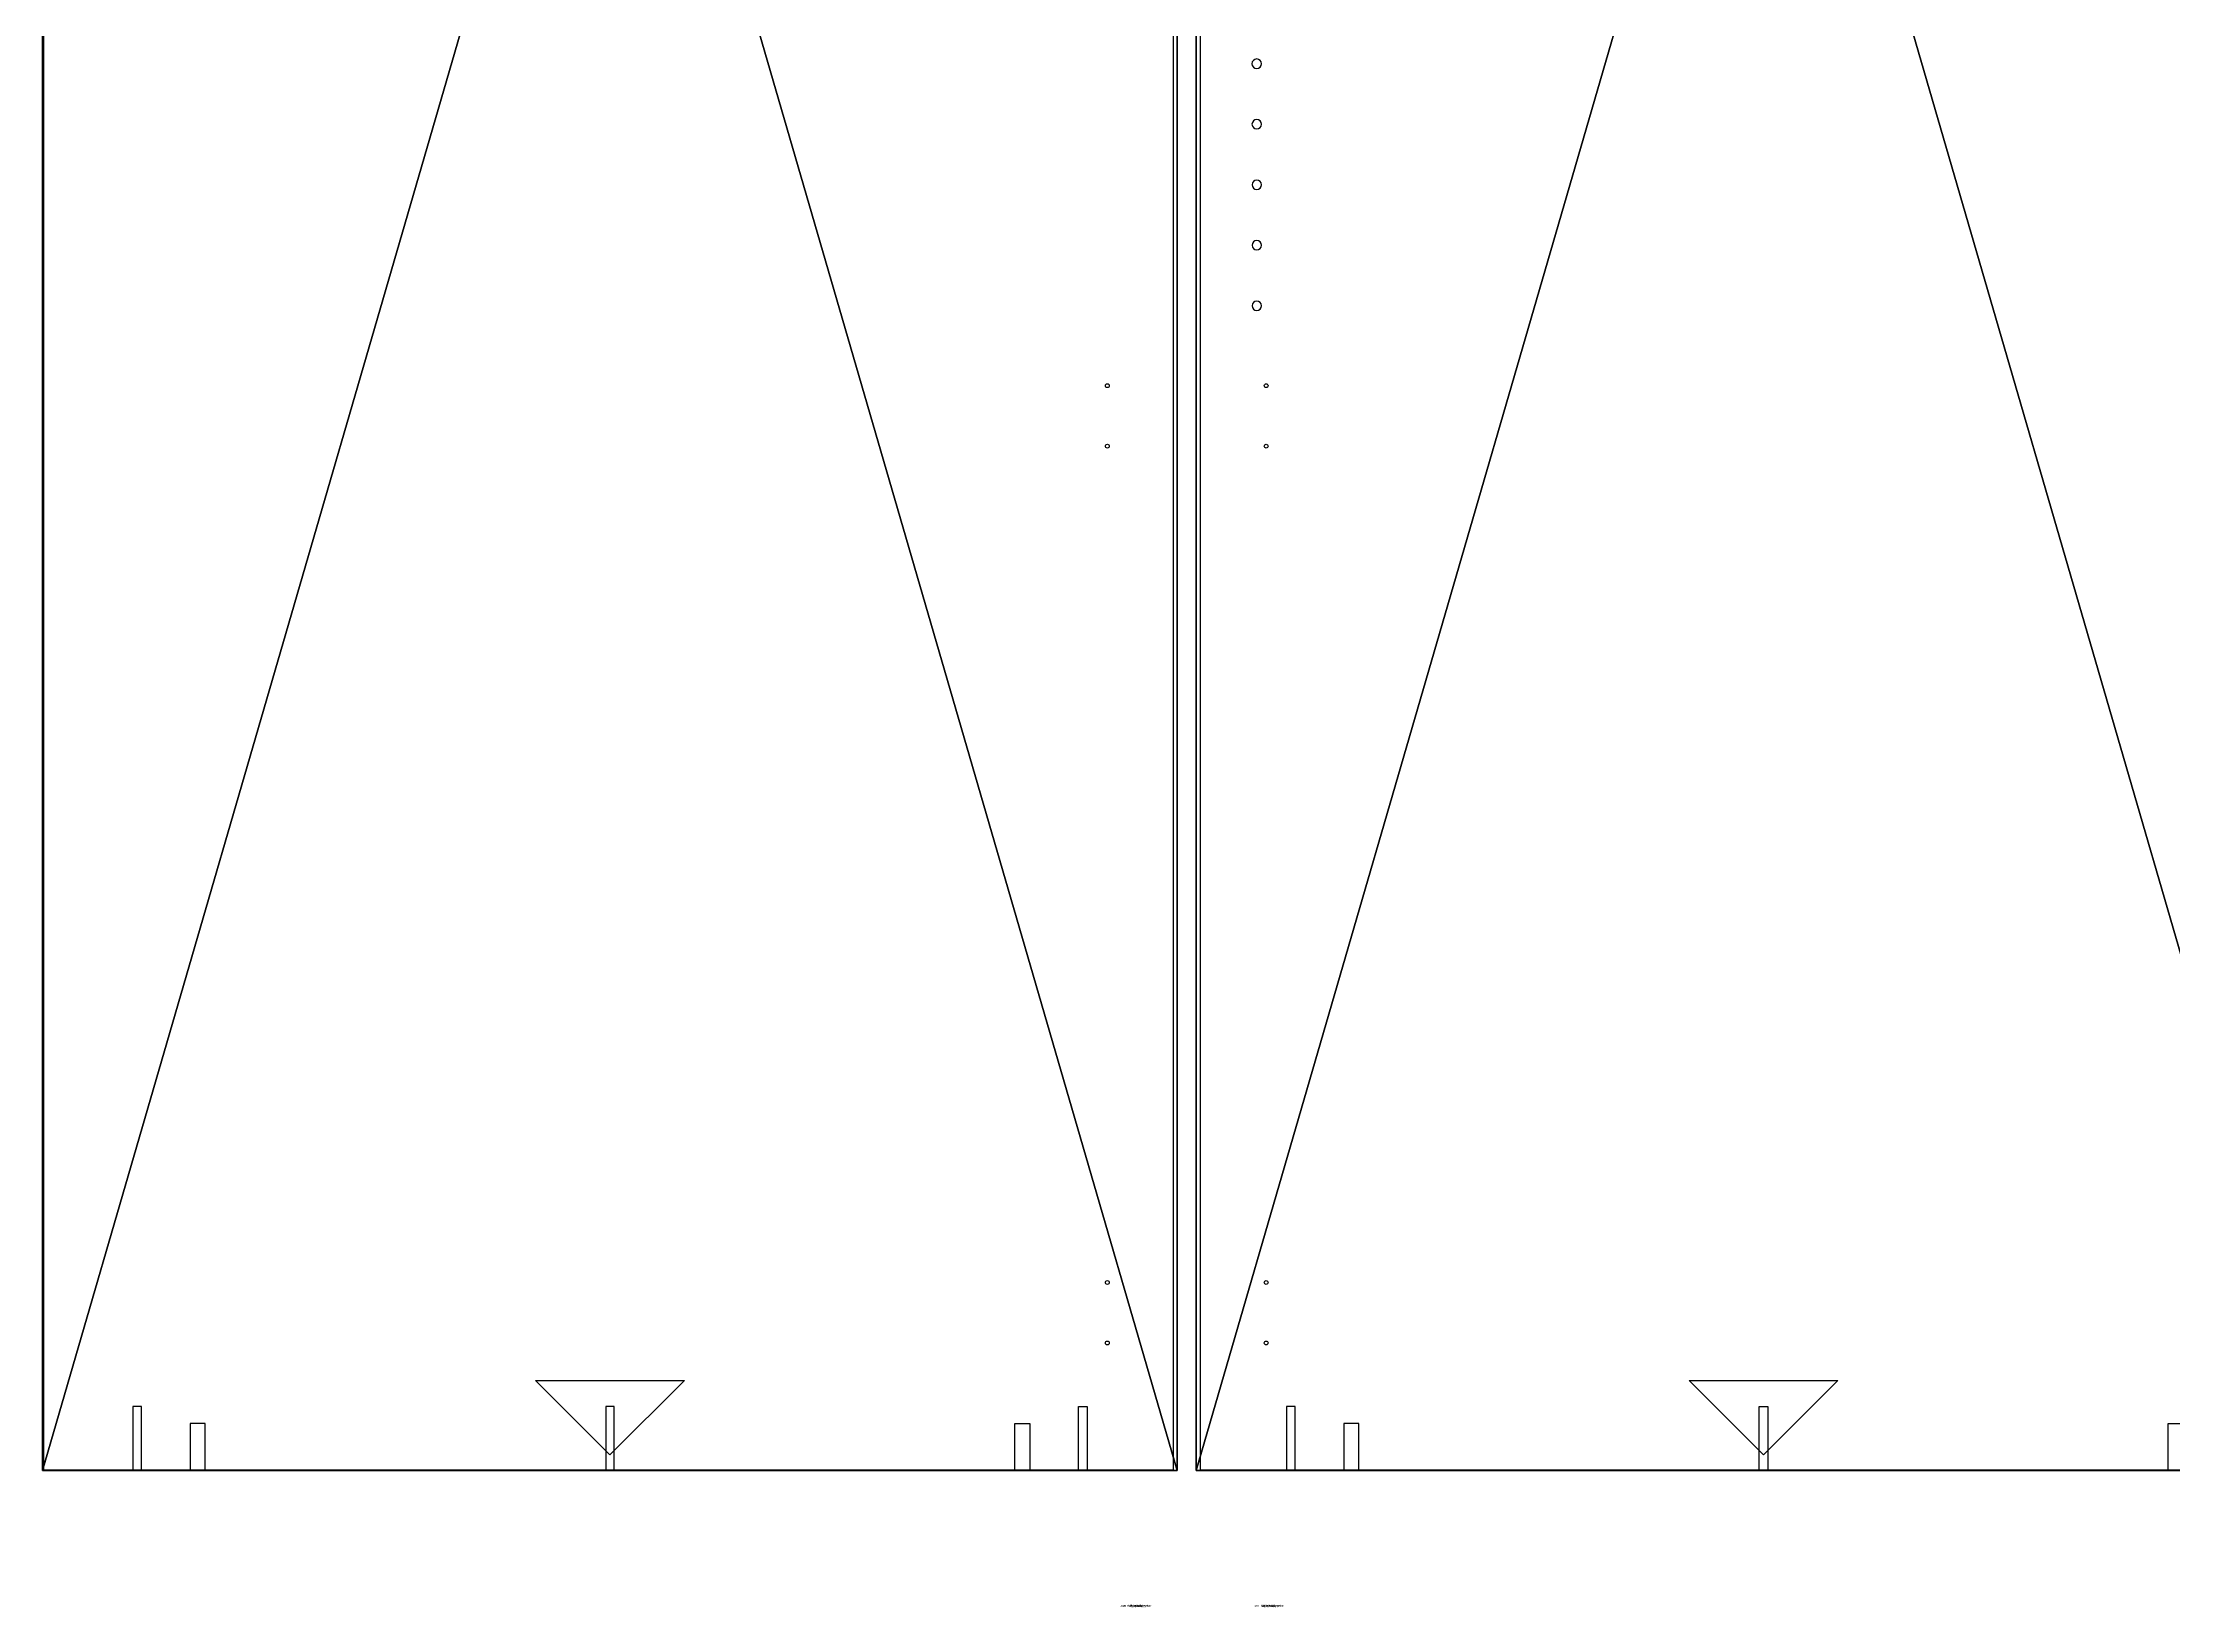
# Model space of a CAD drawing. Header units: millimetres. Extents: x -47087 to 18, y -2225 to 2097.
# Drawn here: x -7174 to -6047, y -72 to 755 of the extents above; entities that cross this region are included whole.
import ezdxf

# ---------------------------------------------------------------- set-up
doc = ezdxf.new("R2010")
doc.units = ezdxf.units.MM
doc.header["$LTSCALE"] = 25.4
doc.layers.get('0').update_dxf_attribs({"true_color": 0xffffff})
for name, color, linetype, true_color in [('-', 216, 'Continuous', 0x770077), ('ABF_cuttingLines', 22, 'Continuous', 0xcc4400), ('ABF_D5.0_DEPTH8', 252, 'Continuous', 0x777799), ('ABF_edgeBanding', 34, 'Continuous', 0xaa4400), ('ABF_Label', 190, 'Continuous', 0x9900ff), ('DEPTH3.0-ARTICLE46331', 190, 'Continuous', 0x9900ff), ('DSIDE-4.5', 190, 'Continuous', 0x9900ff), ('DSIDE-8', 22, 'Continuous', 0xcc4400), ('Dside4.5', 134, 'Continuous', 0x009987)]:
    doc.layers.add(name, color=color, linetype=linetype, true_color=true_color)

# ---------------------------------------------------------------- blocks, each defined once
blk = doc.blocks.new('Group510#1')
blk = doc.blocks.new('Group511#1')
blk = doc.blocks.new('Group514#1')
blk = doc.blocks.new('Group515#1')
blk = doc.blocks.new('Group518#1')
at = {"layer": 'DSIDE-4.5', "color": 0, "extrusion": (1.50398e-16, -1, -5.39341e-16)}
blk.add_circle((0, -9), 2.25, dxfattribs=at)
at = {"layer": 'DSIDE-8', "color": 0, "extrusion": (1.50398e-16, -1, -5.39341e-16)}
blk.add_circle((-32, -9), 4, dxfattribs=at)
blk = doc.blocks.new('Group519#1')
at = {"layer": 'DSIDE-4.5', "color": 0}
blk.add_polyline3d([(-2.25, 0, 0), (-2.25, -34, 0), (2.25, -34, 0), (2.25, 0, 0), (-2.25, 0, 0)], close=True, dxfattribs=at)
at = {"layer": 'DSIDE-8', "color": 0}
blk.add_polyline3d([(-36, 0, 0), (-36, -25, 0), (-28, -25, 0), (-28, 0, 0), (-36, 0, 0)], close=True, dxfattribs=at)
blk = doc.blocks.new('Group522#1')
at = {"layer": 'DSIDE-4.5', "color": 0, "extrusion": (1.50398e-16, -1, -5.39341e-16)}
blk.add_circle((0, -9), 2.25, dxfattribs=at)
at = {"layer": 'DSIDE-8', "color": 0, "extrusion": (1.50398e-16, -1, -5.39341e-16)}
blk.add_circle((32, -9), 4, dxfattribs=at)
blk = doc.blocks.new('Group523#1')
at = {"layer": 'DSIDE-4.5', "color": 0}
blk.add_polyline3d([(2.25, 0, 0), (2.25, -34, 0), (-2.25, -34, 0), (-2.25, 0, 0), (2.25, 0, 0)], close=True, dxfattribs=at)
at = {"layer": 'DSIDE-8', "color": 0}
blk.add_polyline3d([(36, 0, 0), (36, -25, 0), (28, -25, 0), (28, 0, 0), (36, 0, 0)], close=True, dxfattribs=at)
blk = doc.blocks.new('Group563#1')
blk = doc.blocks.new('Group567#1')
blk = doc.blocks.new('Group574#1')
blk = doc.blocks.new('Group581#1')
blk = doc.blocks.new('Group583#1')
blk = doc.blocks.new('Group585#1')
blk = doc.blocks.new('Group587#1')
at = {"layer": 'DEPTH3.0-ARTICLE46331', "color": 0}
for centre in [(-37, 16), (-37, -16)]:
    blk.add_circle(centre, 1, dxfattribs=at)
blk = doc.blocks.new('Group589#1')
at = {"layer": 'DEPTH3.0-ARTICLE46331', "color": 0}
for centre in [(-37, 16), (-37, -16)]:
    blk.add_circle(centre, 1, dxfattribs=at)
blk = doc.blocks.new('Group411#1')
blk = doc.blocks.new('Group412#1')
blk = doc.blocks.new('Group414#1')
at = {"layer": 'Dside4.5', "color": 0, "extrusion": (0, 1, 0)}
blk.add_circle((0, -9), 2.25, dxfattribs=at)
blk = doc.blocks.new('Group415#1')
at = {"layer": 'Dside4.5', "color": 0}
blk.add_polyline3d([(2.25, 0, 0), (2.25, -34, 0), (-2.25, -34, 0), (-2.25, 0, 0), (2.25, 0, 0)], close=True, dxfattribs=at)
blk = doc.blocks.new('Group#98')
at = {"layer": 'ABF_D5.0_DEPTH8', "color": 0, "extrusion": (1, 1.48988e-08, 2.29886e-14)}
blk.add_circle((2.5, 2.5, 0), 2.5, dxfattribs=at)
blk = doc.blocks.new('Group#99')
at = {"layer": 'ABF_D5.0_DEPTH8', "color": 0, "extrusion": (1, 1.48988e-08, 2.29886e-14)}
blk.add_circle((2.5, 2.5, 0), 2.5, dxfattribs=at)
blk = doc.blocks.new('Group#101')
at = {"layer": 'ABF_D5.0_DEPTH8', "color": 0, "extrusion": (1, 1.48988e-08, 2.29886e-14)}
blk.add_circle((2.5, 2.5, 0), 2.5, dxfattribs=at)
blk = doc.blocks.new('Group#102')
at = {"layer": 'ABF_D5.0_DEPTH8', "color": 0, "extrusion": (1, 1.48988e-08, 2.29886e-14)}
blk.add_circle((2.5, 2.5, 0), 2.5, dxfattribs=at)
blk = doc.blocks.new('Group#103')
at = {"layer": 'ABF_D5.0_DEPTH8', "color": 0, "extrusion": (1, 1.48988e-08, 2.29886e-14)}
blk.add_circle((2.5, 2.5, 0), 2.5, dxfattribs=at)
blk = doc.blocks.new('Group#104')
at = {"layer": 'ABF_D5.0_DEPTH8', "color": 0, "extrusion": (1, 1.48988e-08, 2.29886e-14)}
blk.add_circle((2.5, 2.5, 0), 2.5, dxfattribs=at)
blk = doc.blocks.new('Group#105')
at = {"layer": 'ABF_D5.0_DEPTH8', "color": 0, "extrusion": (1, 1.48988e-08, 2.29886e-14)}
blk.add_circle((2.5, 2.5, 0), 2.5, dxfattribs=at)
blk = doc.blocks.new('Group#106')
at = {"layer": 'ABF_D5.0_DEPTH8', "color": 0, "extrusion": (1, 1.48988e-08, 2.29886e-14)}
blk.add_circle((2.5, 2.5, 0), 2.5, dxfattribs=at)
blk = doc.blocks.new('Group#107')
at = {"layer": 'ABF_D5.0_DEPTH8', "color": 0, "extrusion": (1, 1.48988e-08, 2.29886e-14)}
blk.add_circle((2.5, 2.5, 0), 2.5, dxfattribs=at)
blk = doc.blocks.new('Group#108')
at = {"layer": 'ABF_D5.0_DEPTH8', "color": 0, "extrusion": (1, 1.48988e-08, 2.29886e-14)}
blk.add_circle((2.5, 2.5, 0), 2.5, dxfattribs=at)
blk = doc.blocks.new('Group271#1')
blk = doc.blocks.new('Group302#1')
at = {"layer": 'ABF_cuttingLines', "color": 0}
blk.add_polyline3d([(-28, 2136, 0), (-28, 72.4, 0), (569.6, 72.4, 0), (569.6, 2136, 0), (-28, 2136, 0)], close=True, dxfattribs=at)
blk = doc.blocks.new('Group303#1')
at = {"layer": 'ABF_edgeBanding', "color": 0}
blk.add_polyline3d([(270, 80.3, 0), (230.6, 119.6, 0), (309.3, 119.6, 0), (270, 80.3, 0)], close=True, dxfattribs=at)
blk = doc.blocks.new('___#14')
at = {"color": 0}
for p, q in [((-30, 2136), (-30, 72)), ((-30, 2136, 18), (-30, 72, 18)), ((-30, 2136), (-30, 72)), ((-30, 2136, 18), (-30, 72, 18)), ((-30, 72), (570, 72)), ((-30, 72, 18), (570, 72, 18)), ((-30, 72), (-30, 72, 18)), ((-30, 72), (570, 72)), ((-30, 72, 18), (570, 72, 18)), ((-30, 72), (-30, 72, 18))]:
    blk.add_line(p, q, dxfattribs=at)
ref = blk.add_blockref('Group510#1', (20, 2136, 18), dxfattribs=dict(at, rotation=180))
ref.add_attrib('Skp_GroupInstanceName', '_ABF_sideDrill', (0, 0), dxfattribs={"height": 1})
ref = blk.add_blockref('Group511#1', (20, 2136, 18), dxfattribs=dict(at, rotation=180))
ref.add_attrib('Skp_GroupInstanceName', '_ABF_sideDrillDepth', (0, 0), dxfattribs={"height": 1})
ref = blk.add_blockref('Group514#1', (520, 2136, 18), dxfattribs=dict(at, rotation=180))
ref.add_attrib('Skp_GroupInstanceName', '_ABF_sideDrill', (0, 0), dxfattribs={"height": 1})
ref = blk.add_blockref('Group515#1', (520, 2136, 18), dxfattribs=dict(at, rotation=180))
ref.add_attrib('Skp_GroupInstanceName', '_ABF_sideDrillDepth', (0, 0), dxfattribs={"height": 1})
ref = blk.add_blockref('Group411#1', (270, 2136, 18), dxfattribs=dict(at, rotation=180))
ref.add_attrib('Skp_GroupInstanceName', '_ABF_sideDrill', (0, 0), dxfattribs={"height": 1})
ref = blk.add_blockref('Group412#1', (270, 2136, 18), dxfattribs=dict(at, rotation=180))
ref.add_attrib('Skp_GroupInstanceName', '_ABF_sideDrillDepth', (0, 0), dxfattribs={"height": 1})
ref = blk.add_blockref('Group581#1', (-30, 2052.5, 18), dxfattribs=dict(at, rotation=180))
ref.add_attrib('Skp_GroupInstanceName', '_ABF_hingeMountingPlate', (0, 0), dxfattribs={"height": 1})
ref = blk.add_blockref('Group563#1', (20, 1822, 18), dxfattribs=dict(at, rotation=180))
ref.add_attrib('Skp_GroupInstanceName', '_ABF_minifixPlasticBase', (0, 0), dxfattribs={"height": 1})
ref = blk.add_blockref('Group567#1', (520, 1822, 18), dxfattribs=dict(at, rotation=180))
ref.add_attrib('Skp_GroupInstanceName', '_ABF_minifixPlasticBase', (0, 0), dxfattribs={"height": 1})
ref = blk.add_blockref('Group574#1', (270, 1822, 18), dxfattribs=dict(at, rotation=180))
ref.add_attrib('Skp_GroupInstanceName', '_ABF_screwInside', (0, 0), dxfattribs={"height": 1})
ref = blk.add_blockref('Group583#1', (-30, 1578.2, 18), dxfattribs=dict(at, rotation=180))
ref.add_attrib('Skp_GroupInstanceName', '_ABF_hingeMountingPlate', (0, 0), dxfattribs={"height": 1})
ref = blk.add_blockref('Group585#1', (-30, 1104, 18), dxfattribs=dict(at, rotation=180))
ref.add_attrib('Skp_GroupInstanceName', '_ABF_hingeMountingPlate', (0, 0), dxfattribs={"height": 1})
at = {"color": 0, "extrusion": (-0.009842, 0.999952, 9.26182e-13)}
ref = blk.add_blockref('Group#104', (-12.5, 18, 813.4), dxfattribs=dict(at, rotation=269.9999991284582))
ref.add_attrib('Skp_GroupInstanceName', 'ABF_Hole', (0, 0), dxfattribs={"height": 1})
ref = blk.add_blockref('Group#103', (-548.5, 18, 808.2), dxfattribs=dict(at, rotation=269.9999991284582))
ref.add_attrib('Skp_GroupInstanceName', 'ABF_Hole', (0, 0), dxfattribs={"height": 1})
ref = blk.add_blockref('Group#101', (-12.2, 18, 781.4), dxfattribs=dict(at, rotation=269.9999991284582))
ref.add_attrib('Skp_GroupInstanceName', 'ABF_Hole', (0, 0), dxfattribs={"height": 1})
ref = blk.add_blockref('Group#102', (-548.2, 18, 776.2), dxfattribs=dict(at, rotation=269.9999991284582))
ref.add_attrib('Skp_GroupInstanceName', 'ABF_Hole', (0, 0), dxfattribs={"height": 1})
ref = blk.add_blockref('Group#98', (-11.9, 18, 749.4), dxfattribs=dict(at, rotation=269.9999991284582))
ref.add_attrib('Skp_GroupInstanceName', 'ABF_Hole', (0, 0), dxfattribs={"height": 1})
ref = blk.add_blockref('Group#99', (-547.9, 18, 744.2), dxfattribs=dict(at, rotation=269.9999991284582))
ref.add_attrib('Skp_GroupInstanceName', 'ABF_Hole', (0, 0), dxfattribs={"height": 1})
ref = blk.add_blockref('Group#105', (-11.6, 18, 717.4), dxfattribs=dict(at, rotation=269.9999991284582))
ref.add_attrib('Skp_GroupInstanceName', 'ABF_Hole', (0, 0), dxfattribs={"height": 1})
ref = blk.add_blockref('Group#108', (-547.6, 18, 712.2), dxfattribs=dict(at, rotation=269.9999991284582))
ref.add_attrib('Skp_GroupInstanceName', 'ABF_Hole', (0, 0), dxfattribs={"height": 1})
ref = blk.add_blockref('Group#106', (-11.3, 18, 685.4), dxfattribs=dict(at, rotation=269.9999991284582))
ref.add_attrib('Skp_GroupInstanceName', 'ABF_Hole', (0, 0), dxfattribs={"height": 1})
ref = blk.add_blockref('Group#107', (-547.2, 18, 680.2), dxfattribs=dict(at, rotation=269.9999991284582))
ref.add_attrib('Skp_GroupInstanceName', 'ABF_Hole', (0, 0), dxfattribs={"height": 1})
at = {"color": 0}
ref = blk.add_blockref('Group587#1', (-30, 629.7, 18), dxfattribs=dict(at, rotation=180))
ref.add_attrib('Skp_GroupInstanceName', '_ABF_hingeMountingPlate', (0, 0), dxfattribs={"height": 1})
ref = blk.add_blockref('Group589#1', (-30, 155.5, 18), dxfattribs=dict(at, rotation=180))
ref.add_attrib('Skp_GroupInstanceName', '_ABF_hingeMountingPlate', (0, 0), dxfattribs={"height": 1})
ref = blk.add_blockref('Group519#1', (20, 72, 18), dxfattribs=dict(at, rotation=180))
ref.add_attrib('Skp_GroupInstanceName', '_ABF_sideDrillDepth', (0, 0), dxfattribs={"height": 1})
ref = blk.add_blockref('Group523#1', (520, 72, 18), dxfattribs=dict(at, rotation=180))
ref.add_attrib('Skp_GroupInstanceName', '_ABF_sideDrillDepth', (0, 0), dxfattribs={"height": 1})
ref = blk.add_blockref('Group415#1', (270, 72, 18), dxfattribs=dict(at, rotation=180))
ref.add_attrib('Skp_GroupInstanceName', '_ABF_sideDrillDepth', (0, 0), dxfattribs={"height": 1})
ref = blk.add_blockref('Group518#1', (20, 72, 18), dxfattribs=dict(at, rotation=180))
ref.add_attrib('Skp_GroupInstanceName', '_ABF_sideDrill', (0, 0), dxfattribs={"height": 1})
ref = blk.add_blockref('Group522#1', (520, 72, 18), dxfattribs=dict(at, rotation=180))
ref.add_attrib('Skp_GroupInstanceName', '_ABF_sideDrill', (0, 0), dxfattribs={"height": 1})
ref = blk.add_blockref('Group414#1', (270, 72, 18), dxfattribs=dict(at, rotation=180))
ref.add_attrib('Skp_GroupInstanceName', '_ABF_sideDrill', (0, 0), dxfattribs={"height": 1})
at = {"layer": 'ABF_cuttingLines', "color": 0}
ref = blk.add_blockref('Group302#1', (0, 0, 18), dxfattribs=at)
ref.add_attrib('Skp_GroupInstanceName', '_ABF_cuttingLines', (0, 0), dxfattribs={"layer": '0', "height": 1})
at = {"layer": 'ABF_edgeBanding', "color": 0}
ref = blk.add_blockref('Group303#1', (0, 0, 18), dxfattribs=at)
ref.add_attrib('Skp_GroupInstanceName', '_ABF_edgeBanding', (0, 0), dxfattribs={"layer": '0', "height": 1})
at = {"layer": 'ABF_Label', "color": 0}
ref = blk.add_blockref('Group271#1', (270, 1104, 18), dxfattribs=dict(at, xscale=1.574803149606299, yscale=1.574803149606299, rotation=90))
ref.add_attrib('Skp_GroupInstanceName', '_ABF_Label', (0, 0), dxfattribs={"layer": '0', "height": 1})
at = {"color": 0}
mesh = blk.add_polyface(dxfattribs=at)
corners = [(570, 2136), (-30, 72), (-30, 2136), (570, 72)]
mesh.append_faces([[corners[k] for k in face] for face in [(0, 1, 2), (1, 0, 3)]], dxfattribs={"vtx0": -1, "color": 0})
at = {"color": 7, "true_color": 0xffffff}
mesh = blk.add_polyface(dxfattribs=at)
corners = [(570, 72, 18), (-30, 2136, 18), (-30, 72, 18), (570, 2136, 18)]
mesh.append_faces([[corners[k] for k in face] for face in [(0, 1, 2), (1, 0, 3)]], dxfattribs={"vtx0": -1, "color": 7})
at = {"color": 0}
mesh = blk.add_polyface(dxfattribs=at)
corners = [(-30, 2136, 18), (-30, 72), (-30, 72, 18), (-30, 2136)]
mesh.append_faces([[corners[k] for k in face] for face in [(0, 1, 2), (1, 0, 3)]], dxfattribs={"vtx0": -1, "color": 0})
mesh = blk.add_polyface(dxfattribs=at)
corners = [(570, 72, 18), (-30, 72), (570, 72), (-30, 72, 18)]
mesh.append_faces([[corners[k] for k in face] for face in [(0, 1, 2), (1, 0, 3)]], dxfattribs={"vtx0": -1, "color": 0})
blk = doc.blocks.new('Group546#1')
blk = doc.blocks.new('Group547#1')
blk = doc.blocks.new('Group550#1')
blk = doc.blocks.new('Group551#1')
blk = doc.blocks.new('Group554#1')
at = {"layer": 'DSIDE-4.5', "color": 0, "extrusion": (1.50398e-16, -1, -5.39341e-16)}
blk.add_circle((0, -9), 2.25, dxfattribs=at)
at = {"layer": 'DSIDE-8', "color": 0, "extrusion": (1.50398e-16, -1, -5.39341e-16)}
blk.add_circle((-32, -9), 4, dxfattribs=at)
blk = doc.blocks.new('Group555#1')
at = {"layer": 'DSIDE-4.5', "color": 0}
blk.add_polyline3d([(-2.25, 0, 0), (-2.25, -34, 0), (2.25, -34, 0), (2.25, 0, 0), (-2.25, 0, 0)], close=True, dxfattribs=at)
at = {"layer": 'DSIDE-8', "color": 0}
blk.add_polyline3d([(-36, 0, 0), (-36, -25, 0), (-28, -25, 0), (-28, 0, 0), (-36, 0, 0)], close=True, dxfattribs=at)
blk = doc.blocks.new('Group558#1')
at = {"layer": 'DSIDE-4.5', "color": 0, "extrusion": (1.50398e-16, -1, -5.39341e-16)}
blk.add_circle((0, -9), 2.25, dxfattribs=at)
at = {"layer": 'DSIDE-8', "color": 0, "extrusion": (1.50398e-16, -1, -5.39341e-16)}
blk.add_circle((32, -9), 4, dxfattribs=at)
blk = doc.blocks.new('Group559#1')
at = {"layer": 'DSIDE-4.5', "color": 0}
blk.add_polyline3d([(2.25, 0, 0), (2.25, -34, 0), (-2.25, -34, 0), (-2.25, 0, 0), (2.25, 0, 0)], close=True, dxfattribs=at)
at = {"layer": 'DSIDE-8', "color": 0}
blk.add_polyline3d([(36, 0, 0), (36, -25, 0), (28, -25, 0), (28, 0, 0), (36, 0, 0)], close=True, dxfattribs=at)
blk = doc.blocks.new('Group557#2')
blk = doc.blocks.new('Group558#2')
blk = doc.blocks.new('Group560#1')
at = {"layer": 'Dside4.5', "color": 0, "extrusion": (0, 1, 0)}
blk.add_circle((0, -9), 2.25, dxfattribs=at)
blk = doc.blocks.new('Group561#1')
at = {"layer": 'Dside4.5', "color": 0}
blk.add_polyline3d([(2.25, 0, 0), (2.25, -34, 0), (-2.25, -34, 0), (-2.25, 0, 0), (2.25, 0, 0)], close=True, dxfattribs=at)
blk = doc.blocks.new('Group571#1')
blk = doc.blocks.new('Group575#1')
blk = doc.blocks.new('Group577#2')
blk = doc.blocks.new('Group587#2')
at = {"layer": 'DEPTH3.0-ARTICLE46331', "color": 0, "extrusion": (0, 0, -1)}
for centre in [(37, 16), (37, -16)]:
    blk.add_circle(centre, 1, dxfattribs=at)
blk = doc.blocks.new('Group589#2')
at = {"layer": 'DEPTH3.0-ARTICLE46331', "color": 0, "extrusion": (0, 0, -1)}
for centre in [(37, 16), (37, -16)]:
    blk.add_circle(centre, 1, dxfattribs=at)
blk = doc.blocks.new('Group591#1')
blk = doc.blocks.new('Group593#1')
blk = doc.blocks.new('Group595#1')
blk = doc.blocks.new('Group#10')
blk = doc.blocks.new('Group#11')
blk = doc.blocks.new('Group273#1')
blk = doc.blocks.new('Group304#1')
at = {"layer": 'ABF_cuttingLines', "color": 0}
blk.add_polyline3d([(-569.6, 2136, 0), (-569.6, 72.4, 0), (28, 72.4, 0), (28, 2136, 0), (-569.6, 2136, 0)], close=True, dxfattribs=at)
blk = doc.blocks.new('Group305#1')
at = {"layer": 'ABF_edgeBanding', "color": 0}
blk.add_polyline3d([(-270, 80.3, 0), (-309.3, 119.6, 0), (-230.6, 119.6, 0), (-270, 80.3, 0)], close=True, dxfattribs=at)
blk = doc.blocks.new('___#15')
at = {"color": 0}
for p, q in [((-570, 72, 18), (-570, 2136, 18)), ((-570, 72), (-570, 2136)), ((-570, 72, 18), (-570, 2136, 18)), ((-570, 72), (-570, 2136)), ((30, 2136, 18), (30, 72, 18)), ((30, 2136), (30, 72)), ((30, 2136, 18), (30, 72, 18)), ((30, 2136), (30, 72)), ((30, 72, 18), (-570, 72, 18)), ((30, 72), (-570, 72)), ((30, 72, 18), (-570, 72, 18)), ((-570, 72, 18), (-570, 72)), ((30, 72), (-570, 72)), ((-570, 72, 18), (-570, 72)), ((30, 72, 18), (30, 72)), ((30, 72, 18), (30, 72))]:
    blk.add_line(p, q, dxfattribs=at)
at = {"layer": '-', "color": 0, "extrusion": (0, -1, -3.49763e-16)}
ref = blk.add_blockref('Group#10', (-269, 18, -1742.3), dxfattribs=dict(at, zscale=-1, rotation=90))
ref.add_attrib('Skp_GroupInstanceName', 'ABF_Hole', (0, 0), dxfattribs={"layer": '0', "height": 1})
ref = blk.add_blockref('Group#11', (-269, 18, -1710.3), dxfattribs=dict(at, zscale=-1, rotation=90))
ref.add_attrib('Skp_GroupInstanceName', 'ABF_Hole', (0, 0), dxfattribs={"layer": '0', "height": 1})
at = {"color": 0, "extrusion": (0, 0, -1)}
ref = blk.add_blockref('Group550#1', (520, 2136), dxfattribs=dict(at, rotation=180))
ref.add_attrib('Skp_GroupInstanceName', '_ABF_sideDrill', (0, 0), dxfattribs={"height": 1})
ref = blk.add_blockref('Group551#1', (520, 2136), dxfattribs=dict(at, rotation=180))
ref.add_attrib('Skp_GroupInstanceName', '_ABF_sideDrillDepth', (0, 0), dxfattribs={"height": 1})
ref = blk.add_blockref('Group557#2', (270, 2136), dxfattribs=dict(at, rotation=180))
ref.add_attrib('Skp_GroupInstanceName', '_ABF_sideDrill', (0, 0), dxfattribs={"height": 1})
ref = blk.add_blockref('Group558#2', (270, 2136), dxfattribs=dict(at, rotation=180))
ref.add_attrib('Skp_GroupInstanceName', '_ABF_sideDrillDepth', (0, 0), dxfattribs={"height": 1})
ref = blk.add_blockref('Group546#1', (20, 2136), dxfattribs=dict(at, rotation=180))
ref.add_attrib('Skp_GroupInstanceName', '_ABF_sideDrill', (0, 0), dxfattribs={"height": 1})
ref = blk.add_blockref('Group547#1', (20, 2136), dxfattribs=dict(at, rotation=180))
ref.add_attrib('Skp_GroupInstanceName', '_ABF_sideDrillDepth', (0, 0), dxfattribs={"height": 1})
ref = blk.add_blockref('Group595#1', (-30, 2052.5, -18), dxfattribs=dict(at, rotation=180))
ref.add_attrib('Skp_GroupInstanceName', '_ABF_hingeMountingPlate', (0, 0), dxfattribs={"height": 1})
ref = blk.add_blockref('Group575#1', (520, 1822, -18), dxfattribs=dict(at, rotation=180))
ref.add_attrib('Skp_GroupInstanceName', '_ABF_minifixPlasticBase', (0, 0), dxfattribs={"height": 1})
ref = blk.add_blockref('Group577#2', (270, 1822, -18), dxfattribs=dict(at, rotation=180))
ref.add_attrib('Skp_GroupInstanceName', '_ABF_screwInside', (0, 0), dxfattribs={"height": 1})
ref = blk.add_blockref('Group571#1', (20, 1822, -18), dxfattribs=dict(at, rotation=180))
ref.add_attrib('Skp_GroupInstanceName', '_ABF_minifixPlasticBase', (0, 0), dxfattribs={"height": 1})
ref = blk.add_blockref('Group593#1', (-30, 1578.2, -18), dxfattribs=dict(at, rotation=180))
ref.add_attrib('Skp_GroupInstanceName', '_ABF_hingeMountingPlate', (0, 0), dxfattribs={"height": 1})
ref = blk.add_blockref('Group591#1', (-30, 1104, -18), dxfattribs=dict(at, rotation=180))
ref.add_attrib('Skp_GroupInstanceName', '_ABF_hingeMountingPlate', (0, 0), dxfattribs={"height": 1})
ref = blk.add_blockref('Group589#2', (-30, 629.7, -18), dxfattribs=dict(at, rotation=180))
ref.add_attrib('Skp_GroupInstanceName', '_ABF_hingeMountingPlate', (0, 0), dxfattribs={"height": 1})
ref = blk.add_blockref('Group587#2', (-30, 155.5, -18), dxfattribs=dict(at, rotation=180))
ref.add_attrib('Skp_GroupInstanceName', '_ABF_hingeMountingPlate', (0, 0), dxfattribs={"height": 1})
ref = blk.add_blockref('Group559#1', (520, 72), dxfattribs=dict(at, rotation=180))
ref.add_attrib('Skp_GroupInstanceName', '_ABF_sideDrillDepth', (0, 0), dxfattribs={"height": 1})
ref = blk.add_blockref('Group561#1', (270, 72), dxfattribs=dict(at, rotation=180))
ref.add_attrib('Skp_GroupInstanceName', '_ABF_sideDrillDepth', (0, 0), dxfattribs={"height": 1})
ref = blk.add_blockref('Group555#1', (20, 72), dxfattribs=dict(at, rotation=180))
ref.add_attrib('Skp_GroupInstanceName', '_ABF_sideDrillDepth', (0, 0), dxfattribs={"height": 1})
ref = blk.add_blockref('Group558#1', (520, 72), dxfattribs=dict(at, rotation=180))
ref.add_attrib('Skp_GroupInstanceName', '_ABF_sideDrill', (0, 0), dxfattribs={"height": 1})
ref = blk.add_blockref('Group560#1', (270, 72), dxfattribs=dict(at, rotation=180))
ref.add_attrib('Skp_GroupInstanceName', '_ABF_sideDrill', (0, 0), dxfattribs={"height": 1})
ref = blk.add_blockref('Group554#1', (20, 72), dxfattribs=dict(at, rotation=180))
ref.add_attrib('Skp_GroupInstanceName', '_ABF_sideDrill', (0, 0), dxfattribs={"height": 1})
at = {"layer": 'ABF_cuttingLines', "color": 0}
ref = blk.add_blockref('Group304#1', (0, 0, 18), dxfattribs=at)
ref.add_attrib('Skp_GroupInstanceName', '_ABF_cuttingLines', (0, 0), dxfattribs={"layer": '0', "height": 1})
at = {"layer": 'ABF_edgeBanding', "color": 0}
ref = blk.add_blockref('Group305#1', (0, 0, 18), dxfattribs=at)
ref.add_attrib('Skp_GroupInstanceName', '_ABF_edgeBanding', (0, 0), dxfattribs={"layer": '0', "height": 1})
at = {"layer": 'ABF_Label', "color": 0}
ref = blk.add_blockref('Group273#1', (-270, 1104, 18), dxfattribs=dict(at, xscale=1.574803149606299, yscale=1.574803149606299, rotation=90))
ref.add_attrib('Skp_GroupInstanceName', '_ABF_Label', (0, 0), dxfattribs={"layer": '0', "height": 1})
at = {"color": 7, "true_color": 0xffffff}
mesh = blk.add_polyface(dxfattribs=at)
corners = [(30, 72, 18), (-570, 2136, 18), (-570, 72, 18), (30, 2136, 18)]
mesh.append_faces([[corners[k] for k in face] for face in [(0, 1, 2), (1, 0, 3)]], dxfattribs={"vtx0": -1, "color": 7})
at = {"color": 0}
mesh = blk.add_polyface(dxfattribs=at)
corners = [(30, 2136), (-570, 72), (-570, 2136), (30, 72)]
mesh.append_faces([[corners[k] for k in face] for face in [(0, 1, 2), (1, 0, 3)]], dxfattribs={"vtx0": -1, "color": 0})
mesh = blk.add_polyface(dxfattribs=at)
corners = [(-570, 2136, 18), (-570, 72), (-570, 72, 18), (-570, 2136)]
mesh.append_faces([[corners[k] for k in face] for face in [(0, 1, 2), (1, 0, 3)]], dxfattribs={"vtx0": -1, "color": 0})
mesh = blk.add_polyface(dxfattribs=at)
corners = [(30, 2136), (30, 72, 18), (30, 72), (30, 2136, 18)]
mesh.append_faces([[corners[k] for k in face] for face in [(0, 1, 2), (1, 0, 3)]], dxfattribs={"vtx0": -1, "color": 0})
mesh = blk.add_polyface(dxfattribs=at)
corners = [(30, 72, 18), (-570, 72), (30, 72), (-570, 72, 18)]
mesh.append_faces([[corners[k] for k in face] for face in [(0, 1, 2), (1, 0, 3)]], dxfattribs={"vtx0": -1, "color": 0})
blk = doc.blocks.new('_48501___EGGER_W_1000_ST9___2800207018__THICKNESS_18')
at = {"color": 0}
for name, p in [('___#15', (-6604, -72)), ('___#14', (-6534, -72))]:
    blk.add_blockref(name, p, dxfattribs=at)

msp = doc.modelspace()

# ---------------------------------------------------------------- block references
at = {"color": 0}
msp.add_blockref('_48501___EGGER_W_1000_ST9___2800207018__THICKNESS_18', (0, 0), dxfattribs=at)

doc.saveas('drawing.dxf')
